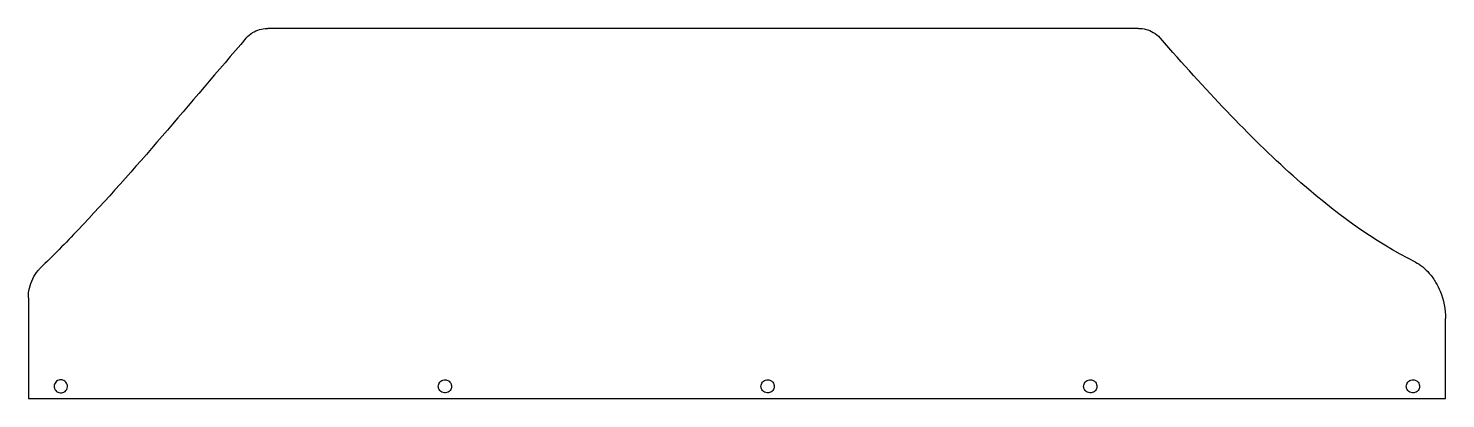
# Model space of a CAD drawing. Header units: millimetres. Extents: x -488 to -1, y 0 to 127.
import ezdxf

# ---------------------------------------------------------------- set-up
doc = ezdxf.new("R2010")
doc.units = ezdxf.units.MM
doc.layers.get('0').update_dxf_attribs({"linetype": 'CONTINUOUS'})

msp = doc.modelspace()

# ---------------------------------------------------------------- linework, layer by layer
for p, q in [((-106.53, 127), (-405.53, 127)), ((-487.75, 34.57), (-487.75, 0)), ((-1.06, 0), (-1.06, 27.52)), ((-487.75, 0), (-1.06, 0))]:
    msp.add_line(p, q)
for points, knots in [([(-413.02, 123.61), (-412.37, 124.37), (-411.62, 125.01), (-410.74, 125.55), (-409.26, 126.45), (-407.47, 126.95), (-405.79, 127), (-405.7, 127), (-405.61, 127), (-405.53, 127)], [3.5350636, 3.5350636, 3.5350636, 3.5350636, 3.8248679, 3.8248679, 3.8248679, 4.3157627, 4.3157627, 4.3157627, 4.3417349, 4.3417349, 4.3417349, 4.3417349]), ([(-106.53, 127), (-104.83, 127), (-102.99, 126.53), (-101.46, 125.63), (-100.58, 125.12), (-99.83, 124.51), (-99.17, 123.79), (-99.11, 123.74), (-99.06, 123.68), (-99, 123.61)], [1.4364146, 1.4364146, 1.4364146, 1.4364146, 1.9367617, 1.9367617, 1.9367617, 2.2208413, 2.2208413, 2.2208413, 2.2444014, 2.2444014, 2.2444014, 2.2444014]), ([(-413.02, 123.61), (-432.21, 101.33), (-451.41, 78.15), (-470.6, 57.95), (-474.95, 53.37), (-479.31, 48.94), (-483.67, 44.7)], [-1.708525, -1.708525, -1.708525, -1.708525, -1.1149019, -1.1149019, -1.1149019, -0.9801715, -0.9801715, -0.9801715, -0.9801715]), ([(-11.44, 46.81), (-25.44, 53.71), (-39.44, 63.88), (-53.43, 76.39), (-68.62, 89.97), (-83.81, 106.29), (-99, 123.61)], [0.4344118, 0.4344118, 0.4344118, 0.4344118, 0.867302, 0.867302, 0.867302, 1.337154, 1.337154, 1.337154, 1.337154]), ([(-487.75, 34.57), (-487.75, 36.71), (-487.25, 39.06), (-486.25, 41.1), (-485.74, 42.13), (-485.13, 43.07), (-484.42, 43.9), (-484.18, 44.17), (-483.93, 44.44), (-483.67, 44.7)], [6.583586, 6.583586, 6.583586, 6.583586, 7.224376, 7.224376, 7.224376, 7.547559, 7.547559, 7.547559, 7.653352, 7.653352, 7.653352, 7.653352]), ([(-11.44, 46.81), (-9.69, 45.94), (-8.04, 44.56), (-6.67, 42.97), (-5.79, 41.94), (-5.02, 40.83), (-4.39, 39.75), (-3.87, 38.84), (-3.38, 37.87), (-2.96, 36.84), (-1.73, 33.88), (-1.06, 30.52), (-1.06, 27.52)], [5.708673, 5.708673, 5.708673, 5.708673, 6.289398, 6.289398, 6.289398, 6.663715, 6.663715, 6.663715, 6.976874, 6.976874, 6.976874, 7.876246, 7.876246, 7.876246, 7.876246]), ([(-478.89, 4.21), (-478.89, 4.72), (-478.68, 5.27), (-478.34, 5.67), (-477.99, 6.08), (-477.46, 6.37), (-476.92, 6.44), (-476.46, 6.5), (-476, 6.43), (-475.58, 6.22), (-475.03, 5.95), (-474.61, 5.47), (-474.43, 4.89), (-474.24, 4.32), (-474.3, 3.71), (-474.58, 3.17), (-474.86, 2.64), (-475.34, 2.25), (-475.92, 2.07), (-476.5, 1.89), (-477.12, 1.94), (-477.66, 2.22), (-478.2, 2.49), (-478.6, 2.96), (-478.78, 3.53), (-478.85, 3.76), (-478.89, 3.99), (-478.89, 4.21)], [0, 0, 0, 0, 0.151395, 0.151395, 0.151395, 0.308754, 0.308754, 0.308754, 0.439389, 0.439389, 0.439389, 0.611414, 0.611414, 0.611414, 0.781343, 0.781343, 0.781343, 0.950666, 0.950666, 0.950666, 1.120286, 1.120286, 1.120286, 1.289734, 1.289734, 1.289734, 1.356126, 1.356126, 1.356126, 1.356126]), ([(-346.98, 4.21), (-346.98, 4.72), (-346.77, 5.27), (-346.43, 5.67), (-346.08, 6.08), (-345.55, 6.37), (-345.01, 6.44), (-344.55, 6.5), (-344.09, 6.43), (-343.67, 6.22), (-343.12, 5.95), (-342.7, 5.47), (-342.52, 4.89), (-342.45, 4.67), (-342.41, 4.44), (-342.41, 4.21)], [0, 0, 0, 0, 0.1513953, 0.1513953, 0.1513953, 0.3087542, 0.3087542, 0.3087542, 0.4393892, 0.4393892, 0.4393892, 0.6114143, 0.6114143, 0.6114143, 0.6780629, 0.6780629, 0.6780629, 0.6780629]), ([(-236.17, 4.21), (-236.17, 4.72), (-235.97, 5.27), (-235.63, 5.67), (-235.28, 6.08), (-234.75, 6.37), (-234.2, 6.44), (-233.75, 6.5), (-233.28, 6.43), (-232.86, 6.22), (-232.31, 5.95), (-231.9, 5.47), (-231.71, 4.89), (-231.64, 4.67), (-231.61, 4.44), (-231.61, 4.21)], [0, 0, 0, 0, 0.1513953, 0.1513953, 0.1513953, 0.3087542, 0.3087542, 0.3087542, 0.4393892, 0.4393892, 0.4393892, 0.6114143, 0.6114143, 0.6114143, 0.6780629, 0.6780629, 0.6780629, 0.6780629]), ([(-125.37, 4.21), (-125.37, 4.72), (-125.16, 5.27), (-124.82, 5.67), (-124.47, 6.08), (-123.94, 6.37), (-123.4, 6.44), (-122.94, 6.5), (-122.48, 6.43), (-122.06, 6.22), (-121.51, 5.95), (-121.09, 5.47), (-120.91, 4.89), (-120.83, 4.67), (-120.8, 4.44), (-120.8, 4.21)], [0, 0, 0, 0, 0.1513953, 0.1513953, 0.1513953, 0.3087542, 0.3087542, 0.3087542, 0.4393892, 0.4393892, 0.4393892, 0.6114143, 0.6114143, 0.6114143, 0.6780629, 0.6780629, 0.6780629, 0.6780629]), ([(-14.56, 4.21), (-14.56, 4.72), (-14.36, 5.27), (-14.02, 5.67), (-13.67, 6.08), (-13.14, 6.37), (-12.59, 6.44), (-12.14, 6.5), (-11.67, 6.43), (-11.25, 6.22), (-10.7, 5.95), (-10.29, 5.47), (-10.1, 4.89), (-10.03, 4.67), (-9.99, 4.44), (-9.99, 4.21)], [0, 0, 0, 0, 0.1513953, 0.1513953, 0.1513953, 0.3087542, 0.3087542, 0.3087542, 0.4393892, 0.4393892, 0.4393892, 0.6114143, 0.6114143, 0.6114143, 0.6780629, 0.6780629, 0.6780629, 0.6780629]), ([(-342.41, 4.21), (-342.41, 3.86), (-342.5, 3.5), (-342.67, 3.17), (-342.95, 2.64), (-343.43, 2.25), (-344.01, 2.07), (-344.58, 1.89), (-345.21, 1.94), (-345.75, 2.22), (-346.29, 2.49), (-346.69, 2.96), (-346.87, 3.53), (-346.94, 3.76), (-346.98, 3.99), (-346.98, 4.21)], [0.6780629, 0.6780629, 0.6780629, 0.6780629, 0.7813427, 0.7813427, 0.7813427, 0.9506661, 0.9506661, 0.9506661, 1.1202856, 1.1202856, 1.1202856, 1.2897345, 1.2897345, 1.2897345, 1.3561259, 1.3561259, 1.3561259, 1.3561259]), ([(-231.61, 4.21), (-231.61, 3.86), (-231.69, 3.5), (-231.86, 3.17), (-232.14, 2.64), (-232.62, 2.25), (-233.2, 2.07), (-233.78, 1.89), (-234.4, 1.94), (-234.94, 2.22), (-235.48, 2.49), (-235.88, 2.96), (-236.07, 3.53), (-236.14, 3.76), (-236.17, 3.99), (-236.17, 4.21)], [0.6780629, 0.6780629, 0.6780629, 0.6780629, 0.7813427, 0.7813427, 0.7813427, 0.9506661, 0.9506661, 0.9506661, 1.1202856, 1.1202856, 1.1202856, 1.2897345, 1.2897345, 1.2897345, 1.3561259, 1.3561259, 1.3561259, 1.3561259]), ([(-120.8, 4.21), (-120.8, 3.86), (-120.89, 3.5), (-121.06, 3.17), (-121.34, 2.64), (-121.82, 2.25), (-122.39, 2.07), (-122.97, 1.89), (-123.6, 1.94), (-124.14, 2.22), (-124.68, 2.49), (-125.08, 2.96), (-125.26, 3.53), (-125.33, 3.76), (-125.37, 3.99), (-125.37, 4.21)], [0.6780629, 0.6780629, 0.6780629, 0.6780629, 0.7813427, 0.7813427, 0.7813427, 0.9506661, 0.9506661, 0.9506661, 1.1202856, 1.1202856, 1.1202856, 1.2897345, 1.2897345, 1.2897345, 1.3561259, 1.3561259, 1.3561259, 1.3561259]), ([(-9.99, 4.21), (-9.99, 3.86), (-10.08, 3.5), (-10.25, 3.17), (-10.53, 2.64), (-11.01, 2.25), (-11.59, 2.07), (-12.17, 1.89), (-12.79, 1.94), (-13.33, 2.22), (-13.87, 2.49), (-14.27, 2.96), (-14.45, 3.53), (-14.53, 3.76), (-14.56, 3.99), (-14.56, 4.21)], [0.6780629, 0.6780629, 0.6780629, 0.6780629, 0.7813427, 0.7813427, 0.7813427, 0.9506661, 0.9506661, 0.9506661, 1.1202856, 1.1202856, 1.1202856, 1.2897345, 1.2897345, 1.2897345, 1.3561259, 1.3561259, 1.3561259, 1.3561259])]:
    msp.add_open_spline(points, degree=3, knots=knots)

doc.saveas('drawing.dxf')
